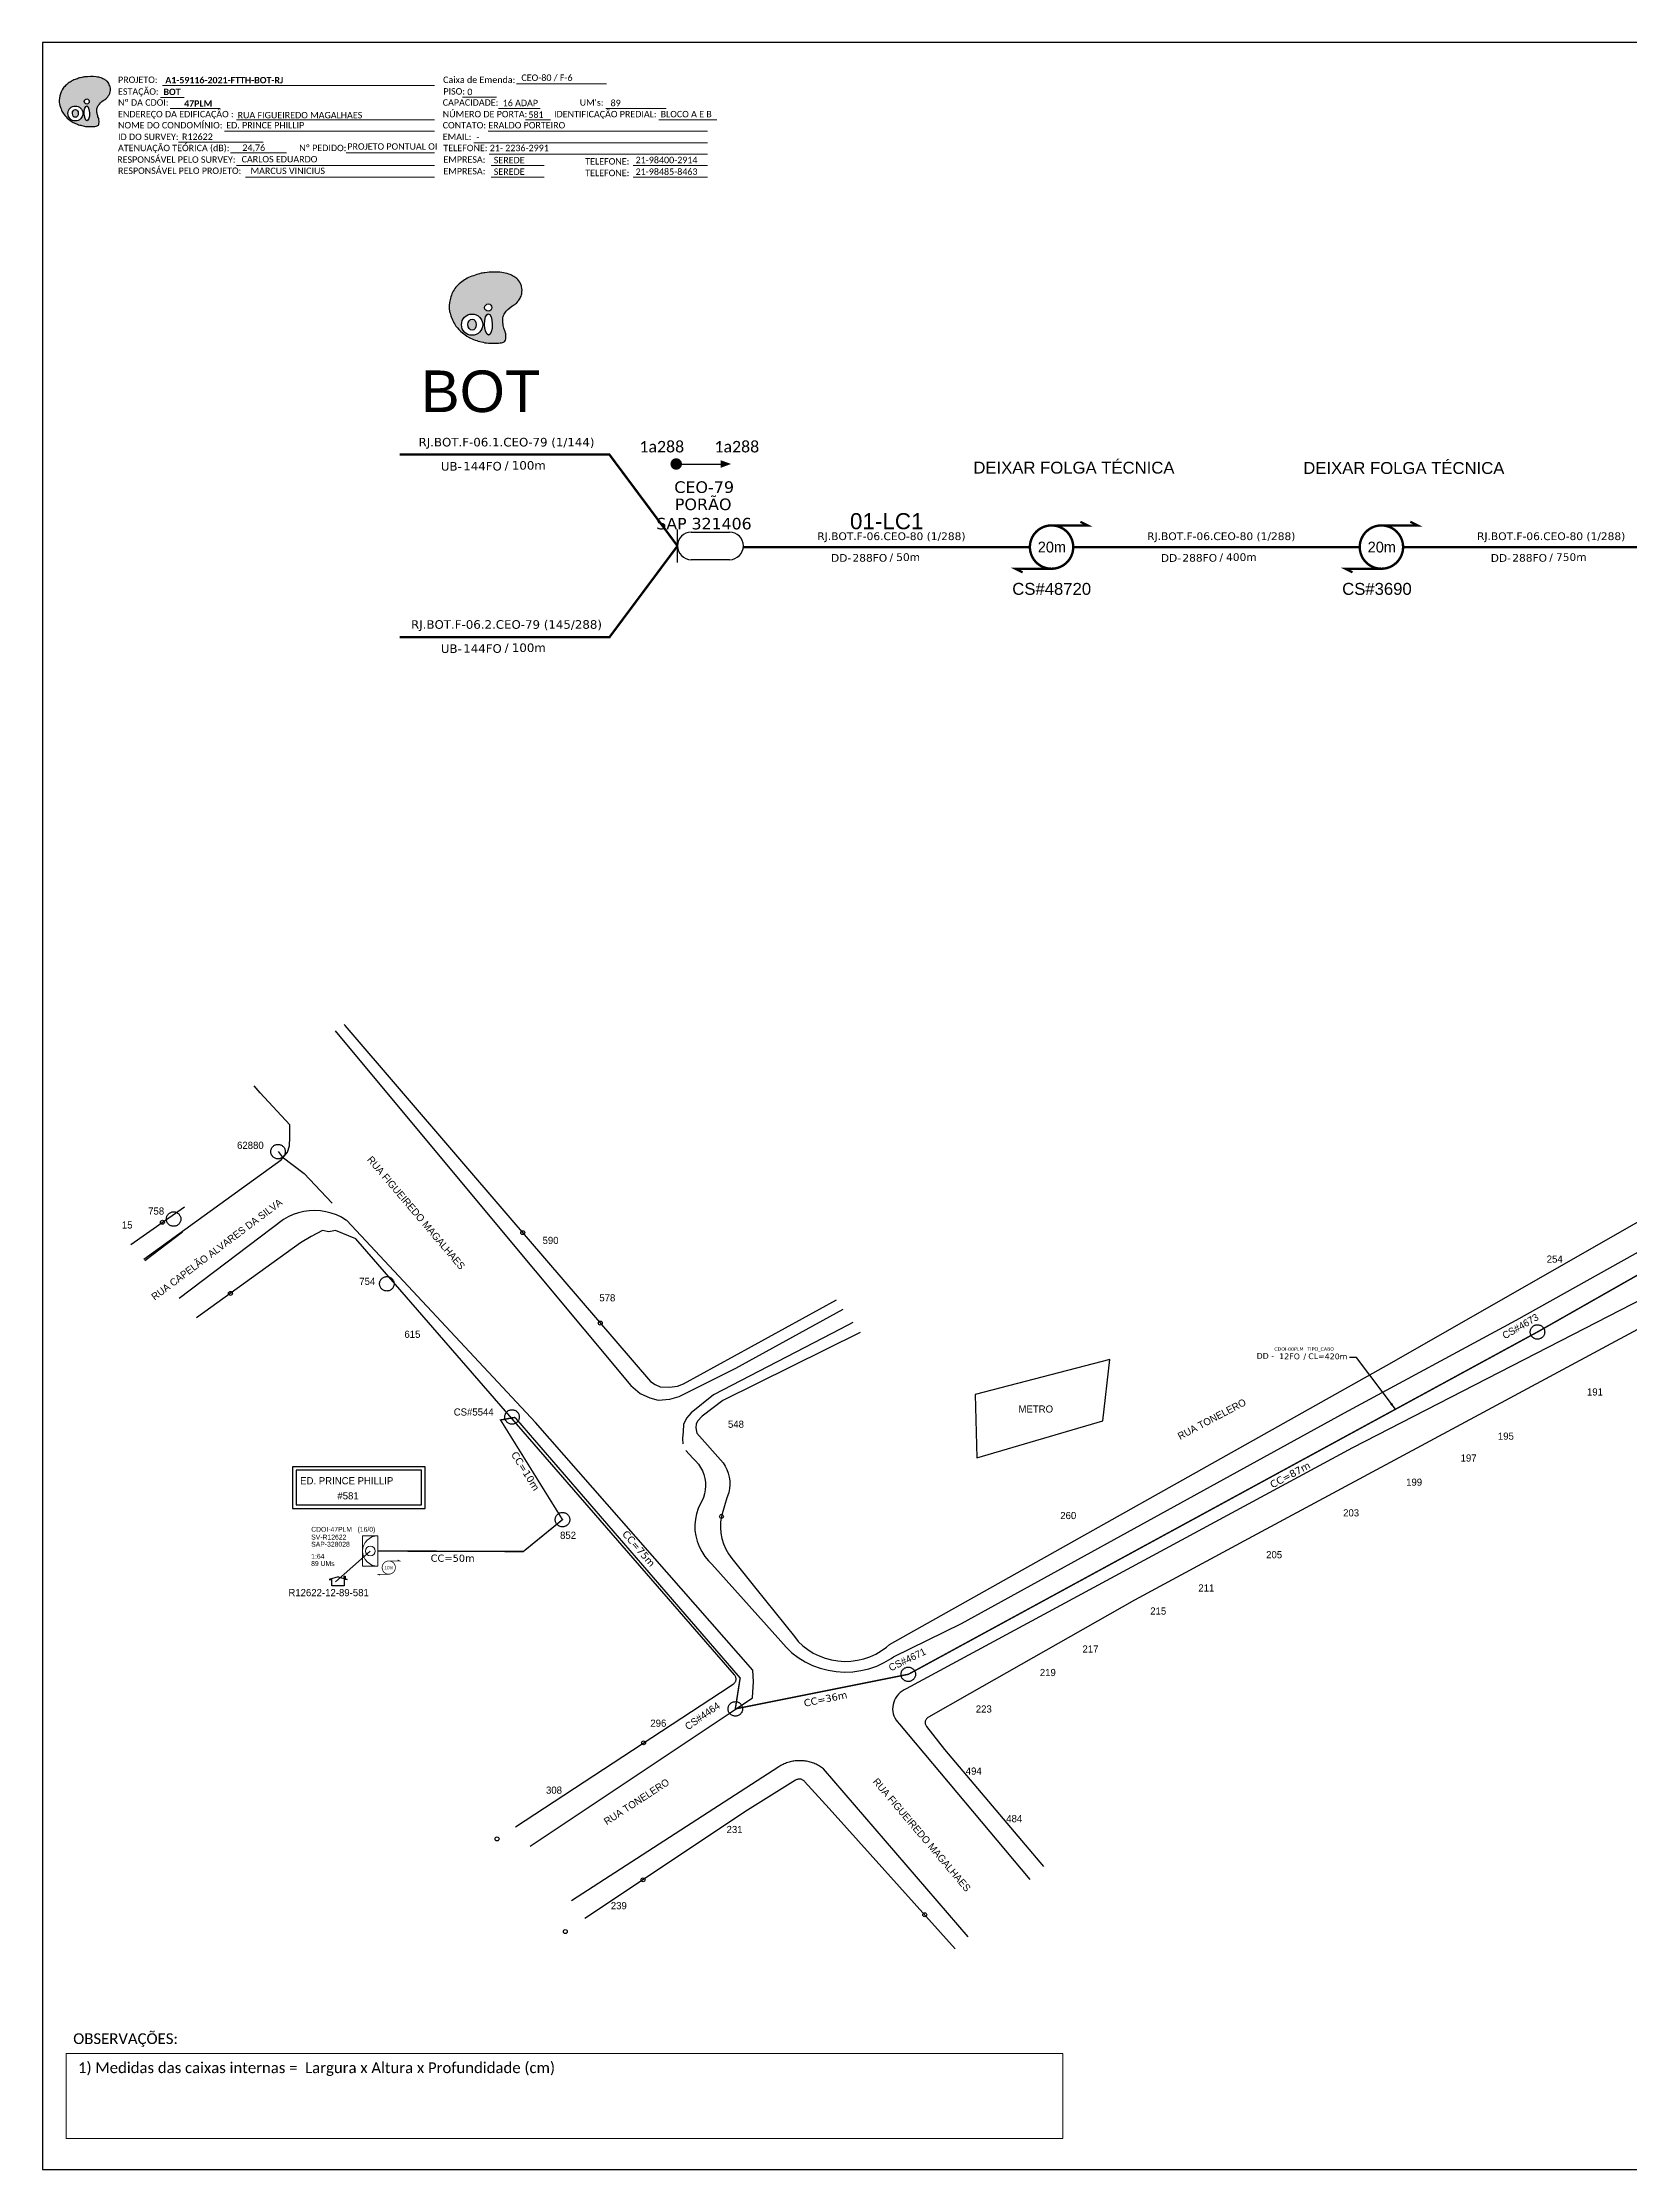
# Model space of a CAD drawing. Header units: inches. Extents: x 1396 to 4186, y -90 to 504.
# Drawn here: x 1396 to 1839, y -90 to 504 of the extents above; entities that cross this region are included whole.
import ezdxf
from ezdxf.enums import TextEntityAlignment as Align

# ---------------------------------------------------------------- set-up
doc = ezdxf.new("R2010")
doc.units = ezdxf.units.IN
doc.header["$MEASUREMENT"] = 0
doc.linetypes.add('ARILSUPP', pattern=[2.98, 1.42, -0.71, 0.14, -0.71])
doc.linetypes.add('PHANTOM2', pattern=[1.25, 0.625, -0.125, 0.125, -0.125, 0.125, -0.125])
for name, color, linetype in [('10.0-Cartográfico', 252, 'Continuous'), ('10.1-Caixas Subterrâneas', 5, 'Continuous'), ('10.2-Nº Policía', 2, 'Continuous'), ('10.3-Nome das Ruas', 252, 'Continuous'), ('10.5-Traçado Subterraneo', 40, 'Continuous'), ('20.4-CEO', 1, 'Continuous'), ('20.5-CABO AÉREO', 1, 'Continuous'), ('CD a instalar', 1, 'Continuous'), ('Folga', 1, 'Continuous'), ('label_cabos', 7, 'Continuous'), ('LC1', 3, 'Continuous'), ('Legenda', 1, 'Continuous'), ('SETA', 7, 'Continuous'), ('SURVEYS', 7, 'Continuous'), ('SURVEYS_LEGENDAS', 7, 'Continuous')]:
    doc.layers.add(name, color=color, linetype=linetype)
for name, color, linetype, lineweight in [("20.0-LEGENDA DOS CDO'S", 1, 'Continuous', 0), ('20.1-CDO_INTERIOR', 1, 'Continuous', 0), ('40.1-ETIQUETAS', 1, 'Continuous', 20)]:
    doc.layers.add(name, color=color, linetype=linetype, lineweight=lineweight)
doc.layers.add('EXTRA', color=50, linetype='Continuous', plot=False)
doc.styles.add('ARIAL', font='arial.ttf')
doc.styles.add('siredit', font='verdana.ttf')
doc.styles.add('WMF-Calibri0', font='calibri.ttf')
doc.styles.add('WMF-Calibri1', font='calibrib.ttf')
doc.dimstyles.new('CC', dxfattribs={"dimtxt": 1, "dimasz": 2, "dimexe": 0.18, "dimexo": 0.0625, "dimgap": 0.09, "dimtad": 0, "dimdec": 0, "dimrnd": 1, "dimzin": 0, "dimdsep": 46, "dimtxsty": 'siredit', "dimblk": 'NONE', "dimcen": 0, "dimse1": 1, "dimse2": 1, "dimsd1": 1, "dimsd2": 1, "dimclrt": 7, "dimadec": 0, "dimazin": 0, "dimtfac": 1, "dimtdec": 0, "dimtofl": 0, "dimtmove": 0, "dimatfit": 3, "dimfxl": 0, "dimtolj": 1, "dimtzin": 0, "dimarcsym": 0})

# ---------------------------------------------------------------- blocks, each defined once
blk = doc.blocks.new('OI')
h = blk.add_hatch(color=40)
edge = h.paths.add_edge_path()
edge.add_spline(control_points=[(4.35, -0.67), (3.92, -0.99), (3.26, -1.5), (2.81, -2.59), (2.9, -3.5), (3.06, -4.27), (3.31, -4.85), (3.37, -5.39), (3.4, -5.88), (3.2, -6.4), (2.54, -6.61), (1.65, -6.63), (0.55, -6.67), (-0.56, -6.42), (-1.61, -6.14), (-2.77, -5.61), (-3.92, -4.77), (-4.89, -3.7), (-5.34, -2.65), (-5.6, -1.94), (-5.85, -0.96), (-5.71, 0.47), (-5.1, 2.02), (-4.14, 3.02), (-3.3, 3.61), (-2.37, 4.16), (-1.36, 4.44), (-0.56, 4.7), (0.79, 4.85), (2.24, 4.97), (3.79, 4.57), (4.67, 4.21), (5.44, 3.65), (5.76, 2.99), (6.03, 2.21), (6.01, 1.46), (5.72, 0.64), (5.31, 0.08), (4.88, -0.38), (4.51, -0.55), (4.35, -0.67)], knot_values=[0, 0, 0, 0, 1.60434, 2.417191, 3.427595, 4.282808, 4.776746, 5.304182, 5.888771, 6.258406, 6.858137, 7.79129, 8.986195, 10.124242, 11.187857, 12.242908, 13.953784, 15.414161, 16.515391, 17.349188, 17.675853, 19.552021, 21.515531, 22.568638, 23.63245, 24.621084, 25.782718, 26.745347, 27.142653, 29.870543, 31.004649, 31.921532, 32.709589, 33.801391, 34.042471, 35.192333, 35.971461, 36.628871, 37.254359, 37.836911, 37.836911, 37.836911, 37.836911], degree=3, periodic=0)
h.paths.add_polyline_path([(1.13, -0.87, -1), (-0.04, -0.87, -1)], flags=16)
edge = h.paths.add_edge_path(flags=16)
edge.add_ellipse((0.56, -3.59), major_axis=(-0.02, 1.71), ratio=0.361305, start_angle=0, end_angle=360)
h.paths.add_polyline_path([(-0.36, -3.62, -1), (-3.8, -3.62, -1)], flags=16)
edge = h.paths.add_edge_path(flags=0)
edge.add_ellipse((-2.08, -3.62), major_axis=(0, 0.885), ratio=0.758294, start_angle=0, end_angle=360)
at = {"color": 40}
for centre, radius in [((-2.08, -3.62), 1.72), ((0.54, -0.87), 0.587)]:
    blk.add_circle(centre, radius, dxfattribs=at)
blk.add_ellipse((-2.08, -3.62), major_axis=(0, 0.885), ratio=0.758294, start_param=-3.141592653589792, end_param=3.141592653589792, dxfattribs=at)
blk.add_ellipse((0.56, -3.59), major_axis=(-0.02, 1.71), ratio=0.361305, dxfattribs=at)
at = {"color": 40, "start_tangent": (-0.800898, -0.598801), "end_tangent": (-0.800898, -0.598801)}
blk.add_spline([(4.35, -0.67), (3.2, -1.78), (2.9, -2.54), (2.92, -3.55), (3.12, -4.38), (3.28, -4.85), (3.37, -5.37), (3.35, -5.95), (3.2, -6.29), (2.66, -6.55), (1.73, -6.63), (0.54, -6.62), (-0.58, -6.41), (-1.6, -6.11), (-2.56, -5.67), (-3.95, -4.67), (-4.89, -3.56), (-5.37, -2.56), (-5.64, -1.78), (-5.72, -1.46), (-5.63, 0.42), (-4.84, 2.22), (-4.13, 2.99), (-3.27, 3.62), (-2.4, 4.09), (-1.3, 4.47), (-0.37, 4.72), (0.02, 4.77), (2.75, 4.8), (3.85, 4.53), (4.69, 4.16), (5.31, 3.68), (5.85, 2.73), (5.93, 2.5), (5.94, 1.35), (5.67, 0.62), (5.29, 0.08), (4.84, -0.36), (4.35, -0.67)], degree=3, dxfattribs=at)
blk = doc.blocks.new('DV')
at = {"linetype": 'Continuous'}
blk.add_circle((0, 0), 0.00000275, dxfattribs=at)
blk = doc.blocks.new('MHMZ')
at = {"linetype": 'PHANTOM2'}
blk.add_circle((0, 0), 0.0000101, dxfattribs=at)
blk = doc.blocks.new('LVLV')
for p, q in [((0, 0.0000254), (-0.0000251, 0.000018)), ((-0.0000251, 0.000018), (-0.0000173, 0.000018)), ((-0.0000172, 0), (-0.0000172, 0.0000179)), ((0.0000172, 0), (-0.0000172, 0)), ((0, 0.0000254), (0.0000251, 0.000018)), ((0.0000169, 0.0000264), (0.0000195, 0.0000264)), ((0.0000169, 0.0000205), (0.0000169, 0.0000264)), ((0.0000251, 0.000018), (0.0000172, 0.000018)), ((0.0000172, 0.000018), (0.0000172, 0)), ((0.0000195, 0.0000264), (0.0000195, 0.0000198))]:
    blk.add_line(p, q)
blk = doc.blocks.new('CDOI_CT_ESQ')
at = {"layer": '20.1-CDO_INTERIOR', "lineweight": 18}
blk.add_lwpolyline([(-2.12, -2.13), (-2.12, 2.12), (0, 2.12), (0.01, -2.13)], close=True, dxfattribs=at)
blk.add_circle((-1.06, 0), 0.68, dxfattribs=at)
blk.add_arc((0.01, 0), 2.13, 90.0276, 270.0276, dxfattribs=at)
at = {"layer": "20.0-LEGENDA DOS CDO'S", "style": 'ARIAL'}
for tag, p in [('CDO_N', (-9.3, 2.69)), ('SAP', (-9.3, 0.61)), ('SURVEY', (-9.3, 1.6)), ('1:XX', (-9.31, -1.08)), ('UMS', (-9.31, -2.09))]:
    blk.add_attdef(tag, p, '', height=0.68, rotation=359.9724, dxfattribs=at)
blk.add_attdef('FIBRAS_UTILIZADAS', text='', height=0.68, rotation=359.9724, dxfattribs=at).set_placement((-1.59, 2.69), align=Align.CENTER)
blk = doc.blocks.new('A$C07E14978')
at = {"layer": 'Folga', "color": 1, "const_width": 0.137}
for points in [[(2.23, 0.28), (0.03, 0.28), (0.47, 0.06)], [(2.23, 2.92), (4.42, 2.92), (3.98, 3.13)]]:
    blk.add_lwpolyline(points, dxfattribs=at)
at = {"layer": 'Folga', "color": 1, "const_width": 0.146}
blk.add_lwpolyline([(2.23, 2.92, 1.000012), (2.23, 0.28, 0.999978)], format="xyb", close=True, dxfattribs=at)
at = {"layer": 'Folga', "color": 1}
blk.add_text('10m', height=0.659, dxfattribs=at).set_placement((1.38, 1.27))
blk = doc.blocks.new('_None')
blk = doc.blocks.new('LEGENDA DOS CABOS')
at = {"layer": 'EXTRA', "style": 'siredit'}
for tag, p in [('ID', (4.6, 0.97)), ('XX', (9.03, 0.97))]:
    blk.add_attdef(tag, text='', height=0.48, rotation=359.69, dxfattribs=at).set_placement(p, align=Align.MIDDLE_CENTER)
at = {"layer": 'Legenda', "color": 7, "style": 'siredit'}
for tag, p in [('TIPO_CABO', (1.31, 0)), ('CABO', (4.69, -0.05)), ('/', (6.81, -0.05)), ('METROS', (10.03, -0.05))]:
    blk.add_attdef(tag, text='', height=0.8, rotation=359.69, dxfattribs=at).set_placement(p, align=Align.MIDDLE_CENTER)

msp = doc.modelspace()

# ---------------------------------------------------------------- linework, layer by layer
at = {"color": 0, "lineweight": 0}
for p, q in [((1402.64, -57.68), (1680.89, -57.68)), ((1402.64, -81.38), (1402.64, -57.68)), ((1680.89, -57.68), (1680.89, -81.38)), ((1680.89, -81.38), (1402.64, -81.38))]:
    msp.add_line(p, q, dxfattribs=at)
msp.add_lwpolyline([(1396.09, -90.07), (2234.65, -90.07), (2234.65, 503.93), (1396.09, 503.93), (1396.09, -90.07)])
at = {"color": 7, "lineweight": 0}
for points in [[(1429.04, 488.61), (1435.59, 488.61)], [(1429.56, 491.89), (1505.53, 491.89)], [(1513.33, 488.65), (1522.81, 488.65)], [(1528.37, 492.38), (1553.51, 492.38)], [(1431.71, 485.54), (1445.65, 485.54)], [(1450.28, 482.31), (1505.53, 482.31)], [(1523.38, 485.54), (1535, 485.54)], [(1530.96, 482.31), (1537.91, 482.31)], [(1553.32, 485.54), (1570.18, 485.54)], [(1568.14, 482.31), (1584.31, 482.31)], [(1434.03, 476.13), (1457.66, 476.13)], [(1446.87, 479.19), (1505.53, 479.19)], [(1516.45, 475.96), (1581.72, 475.96)], [(1520.49, 479.19), (1581.72, 479.19)], [(1448.56, 473.16), (1464.23, 473.16)], [(1450.28, 469.61), (1505.53, 469.61)], [(1480.89, 473.17), (1505.39, 473.17)], [(1481.4, 473.17), (1505.55, 473.17)], [(1520.74, 472.72), (1581.72, 472.72)], [(1521.35, 469.61), (1536.15, 469.61)], [(1560.95, 469.61), (1581.72, 469.61)], [(1452.77, 466.37), (1505.53, 466.37)], [(1521.35, 466.37), (1536.15, 466.37)], [(1560.95, 466.37), (1581.72, 466.37)]]:
    msp.add_lwpolyline(points, dxfattribs=at)
at = {"color": 0}
for points, const_width in [([(1572.19, 386.22, 1), (1573.79, 386.23, 1)], 1.6), ([(1677.78, 369.08, 1.000012), (1677.78, 356.98, 0.999978)], 0.672), ([(1769.87, 369.08, 1.000012), (1769.87, 356.98, 0.999978)], 0.672)]:
    msp.add_lwpolyline(points, format="xyb", close=True, dxfattribs=dict(at, const_width=const_width))
at = {"color": 0, "const_width": 0.63}
for points in [[(1677.78, 369.08), (1687.86, 369.08), (1685.84, 370.09)], [(1769.87, 369.08), (1779.95, 369.08), (1777.94, 370.09)], [(1677.78, 356.98), (1667.7, 356.98), (1669.71, 355.97)], [(1769.87, 356.98), (1759.79, 356.98), (1761.81, 355.97)]]:
    msp.add_lwpolyline(points, dxfattribs=at)
for points in [[(1502.91, 106.19), (1465.88, 106.19), (1465.88, 94.55), (1502.91, 94.55)], [(1501.91, 105.19), (1466.88, 105.19), (1466.88, 95.55), (1501.91, 95.55)]]:
    msp.add_lwpolyline(points, close=True)
at = {"color": 4}
msp.add_lwpolyline([(1487.57, 82.65), (1477.9, 74.07)], dxfattribs=at)
at = {"layer": '10.0-Cartográfico'}
for points in [[(1477.76, 227.97), (1520.51, 176.65)], [(1480.25, 229.74), (1480.47, 229.46), (1526.56, 175.73)], [(1445.55, 179.47), (1462.75, 191.87), (1464.49, 194.02), (1464.99, 195.82), (1465.14, 198.11), (1465.09, 201.71), (1456.85, 210.61), (1455.16, 212.52)], [(1831.26, 168.69), (1879.02, 195.95)], [(1420.72, 168.21), (1435.7, 178.79)], [(1424.34, 164.17), (1445.55, 179.47)], [(1481.02, 174.91), (1480.8, 175.07), (1479.51, 175.85), (1478.13, 176.52), (1476.68, 177.04), (1475.2, 177.42), (1473.65, 177.66), (1472.11, 177.75), (1470.55, 177.7), (1469.01, 177.48), (1467.51, 177.12), (1466.06, 176.62), (1464.68, 175.97), (1463.37, 175.19), (1434.2, 153.17)], [(1532.2, 0.2), (1588.05, 37.42), (1594.29, 41.65), (1594.61, 46.22), (1594.37, 49.38), (1533.7, 118.57), (1481.02, 174.91)], [(1520.51, 176.65), (1560.31, 128.87)], [(1526.56, 175.73), (1565.83, 129.96)], [(1585.32, 43.15), (1588.89, 45.49), (1589, 45.56), (1589.16, 45.69), (1589.29, 45.84), (1589.41, 46), (1589.5, 46.17), (1589.6, 46.33), (1589.66, 46.51), (1589.69, 46.69), (1589.71, 46.89), (1589.71, 47.07), (1589.68, 47.27), (1589.64, 47.45), (1589.58, 47.63), (1589.48, 47.79), (1589.38, 47.95), (1589.26, 48.11), (1483.53, 169.85), (1477.83, 172.18), (1476.03, 171.83), (1474.21, 172.13), (1471.11, 170.47), (1468.07, 168.72), (1439.07, 147.73)], [(1595.21, 72.16), (1605.97, 58.74), (1607.08, 57.4), (1608.35, 56.19), (1609.75, 55.1), (1611.26, 54.16), (1612.87, 53.37), (1614.56, 52.74), (1616.32, 52.27), (1618.12, 51.96), (1619.93, 51.84), (1621.77, 51.92), (1623.56, 52.14), (1625.33, 52.55), (1627.05, 53.13), (1628.68, 53.87), (1630.23, 54.76), (1631.68, 55.8), (1632.53, 56.54), (1772.75, 135.29), (1831.26, 168.69)], [(1731.46, 105.79), (1759.56, 121.24), (1807.48, 147.15), (1847.14, 169.29)], [(1890.46, 170.91), (1806.91, 125.99), (1733.88, 86.67)], [(1876.42, 170.39), (1823.17, 143.03)], [(1560.31, 128.87), (1562.93, 126.6), (1565.66, 125.47), (1567.96, 124.82), (1571.2, 125.05), (1573.8, 125.76), (1589.64, 133.72), (1619.6, 150.21)], [(1565.83, 129.96), (1567.15, 129.11), (1568.49, 128.52), (1571.08, 128.37), (1573.33, 128.67), (1575.04, 129.35), (1617.73, 152.76)], [(1622.34, 146.47), (1618.92, 144.7), (1583.39, 126.26), (1577.18, 121.27), (1575.82, 119.72), (1575.01, 118.01), (1574.95, 116.05), (1574.79, 114.08), (1574.81, 112.55)], [(1624.36, 143.71), (1586.05, 124.72), (1580.25, 120.33), (1578.97, 118.87), (1578.56, 118.09), (1578.44, 117.19), (1578.54, 116.51), (1578.72, 115.57), (1586.06, 107.32), (1586.65, 106.38), (1587.15, 105.4), (1587.54, 104.37), (1587.81, 103.31), (1587.94, 102.24), (1587.97, 101.14), (1587.87, 100.08), (1587.65, 99.01), (1587.29, 97.96), (1587.1, 97.5), (1585.82, 93.04), (1585.63, 92.3), (1585.4, 90.76), (1585.34, 89.23), (1585.44, 87.68), (1585.73, 86.14), (1586.18, 84.65), (1586.81, 83.21), (1587.58, 81.85), (1588.52, 80.56), (1595.22, 72.18)], [(1823.17, 143.03), (1761.79, 111.49), (1761.75, 111.46), (1728.06, 93.25)], [(1656.47, 126.35), (1656.91, 108.63), (1692.09, 119.05), (1694.03, 136.18), (1656.47, 126.35)], [(1575.71, 110.73), (1577.65, 108.54), (1578.46, 107.77), (1579.2, 106.91), (1579.81, 105.98), (1580.31, 105.01), (1580.72, 103.99), (1580.98, 102.94), (1581.15, 101.86), (1581.19, 100.78), (1581.11, 99.69), (1580.89, 98.62), (1580.57, 97.59), (1580.11, 96.59), (1579.77, 95.96), (1579.13, 94.52), (1578.64, 93.04), (1578.33, 91.51), (1578.19, 89.96), (1578.23, 88.41), (1578.45, 86.86), (1578.84, 85.36), (1579.39, 83.89), (1580.11, 82.49), (1580.98, 81.16), (1581.99, 79.93), (1582.94, 78.98), (1602.23, 57.45), (1603.65, 55.77), (1605.27, 54.26), (1607.05, 52.89), (1608.97, 51.7), (1611.03, 50.71), (1613.17, 49.92), (1615.4, 49.35), (1617.67, 48.98), (1619.97, 48.84), (1622.29, 48.94), (1624.57, 49.26), (1626.81, 49.79), (1628.98, 50.52), (1631.06, 51.48), (1632.99, 52.62), (1633.65, 53.06), (1652.68, 62.45), (1731.46, 105.79)], [(1728.06, 93.25), (1637.22, 44.18), (1636.6, 43.89), (1636.04, 43.52), (1635.5, 43.1), (1635.02, 42.64), (1634.59, 42.13), (1634.23, 41.58), (1633.93, 41), (1633.7, 40.4), (1633.53, 39.77), (1633.44, 39.14), (1633.41, 38.5), (1633.46, 37.85), (1633.59, 37.22), (1633.79, 36.61), (1634.05, 36.02), (1634.37, 35.44), (1634.77, 34.91), (1635.2, 34.42), (1635.34, 34.3), (1671.7, -9.05)], [(1733.88, 86.67), (1700.98, 68.95), (1654.91, 42.8), (1643.41, 36.25), (1643.27, 36.18), (1643.12, 36.07), (1642.98, 35.92), (1642.85, 35.78), (1642.73, 35.63), (1642.64, 35.45), (1642.56, 35.29), (1642.51, 35.1), (1642.49, 34.91), (1642.47, 34.72), (1642.48, 34.53), (1642.52, 34.35), (1642.56, 34.17), (1642.64, 33.99), (1642.74, 33.82), (1642.84, 33.66), (1647.9, 27.18), (1675.52, -5.48)], [(1528.1, 5.61), (1585.32, 43.15)], [(1654.52, -25.07), (1614.1, 21.81), (1613.83, 22.02), (1613.55, 22.22), (1613.26, 22.42), (1612.97, 22.6), (1612.67, 22.77), (1612.36, 22.93), (1612.05, 23.09), (1611.73, 23.23), (1611.4, 23.36), (1611.08, 23.48), (1610.74, 23.59), (1610.41, 23.69), (1610.07, 23.78), (1609.72, 23.86), (1609.38, 23.93), (1609.03, 23.98), (1608.68, 24.03), (1608.33, 24.06), (1607.97, 24.08), (1607.62, 24.09), (1607.27, 24.09), (1606.91, 24.08), (1606.56, 24.06), (1606.21, 24.02), (1605.86, 23.98), (1605.51, 23.92), (1605.16, 23.85), (1604.82, 23.77), (1604.48, 23.68), (1604.14, 23.58), (1603.81, 23.47), (1603.48, 23.35), (1603.16, 23.21), (1602.84, 23.07), (1602.53, 22.91), (1602.22, 22.75), (1601.92, 22.58), (1601.63, 22.39), (1543.78, -15.05)], [(1650.91, -28.44), (1615.68, 10.74), (1608.85, 18.3), (1608.71, 18.45), (1608.56, 18.57), (1608.38, 18.68), (1608.2, 18.76), (1608.03, 18.83), (1607.83, 18.9), (1607.64, 18.94), (1607.42, 18.95), (1607.23, 18.95), (1607.01, 18.91), (1606.82, 18.88), (1606.62, 18.82), (1606.45, 18.73), (1606.27, 18.63), (1592.87, 10.23), (1547.51, -19.98)]]:
    msp.add_lwpolyline(points, dxfattribs=at)
at = {"layer": '10.5-Traçado Subterraneo', "linetype": 'Continuous'}
for points in [[(1461.82, 194.2), (1462.98, 192.73), (1469.17, 188.07), (1475.27, 181.55), (1476.96, 179.77)], [(1424.68, 163.79), (1435.12, 171.76)]]:
    msp.add_lwpolyline(points, dxfattribs=at)
at = {"layer": '20.4-CEO', "color": 0}
for p, q in [((1577.17, 367.17), (1587.91, 367.17)), ((1587.91, 359.51), (1577.17, 359.51))]:
    msp.add_line(p, q, dxfattribs=at)
at = {"layer": '20.4-CEO', "color": 0, "const_width": 0.64}
for points in [[(1495.75, 388.92), (1554.35, 388.85), (1573.34, 363.34)], [(1495.75, 337.88), (1554.35, 337.85), (1573.34, 363.34)]]:
    msp.add_lwpolyline(points, dxfattribs=at)
at = {"layer": '20.4-CEO', "color": 0}
msp.add_lwpolyline([(1573.34, 358.73), (1573.34, 367.96)], dxfattribs=at)
for centre, start, end in [((1577.17, 363.34), 90, 270), ((1587.91, 363.34), 270, 90)]:
    msp.add_arc(centre, 3.83, start, end, dxfattribs=at)
at = {"layer": '20.5-CABO AÉREO', "color": 0, "ltscale": 8, "const_width": 0.64}
for points in [[(1591.73, 363.03), (1671.73, 363.03)], [(1683.83, 363.03), (1763.83, 363.03)], [(1775.92, 363.03), (1855.92, 363.03)]]:
    msp.add_lwpolyline(points, dxfattribs=at)
at = {"layer": 'CD a instalar', "linetype": 'ByBlock', "const_width": 0.4}
for points in [[(1637.78, 48.21), (1813.43, 143.82), (1932.73, 211.64)], [(1527.98, 119.97), (1523.95, 119.24), (1541.24, 91.41), (1541.24, 91.41), (1530.31, 82.51), (1489.7, 82.65)], [(1637.78, 48.21), (1589.49, 38.56), (1590.84, 47.19), (1527.98, 119.97)]]:
    msp.add_lwpolyline(points, dxfattribs=at)
at = {"layer": 'SETA', "color": 0}
msp.add_lwpolyline([(1572.99, 386.22), (1586.91, 386.22)], dxfattribs=at)
msp.add_solid([(1585.38, 387.29), (1588.31, 386.24), (1585.39, 385.15)], dxfattribs=at)

# ---------------------------------------------------------------- block references
at = {"color": 7, "xscale": 1.213923925196705, "yscale": 1.21392392515554, "zscale": 1.213923925163967, "rotation": 0.153289602326381}
msp.add_blockref('OI', (1407.76, 488.52), dxfattribs=at)
at = {"color": 5, "xscale": 1.728478057319669, "yscale": 1.728478031425041, "zscale": 1.728478040888739, "rotation": 0.1532885625445667}
msp.add_blockref('OI', (1519.59, 431.41), dxfattribs=at)
at = {"layer": '10.0-Cartográfico', "xscale": 200000, "yscale": 200000, "zscale": 200000}
for p in [(1429.56, 174.46), (1530.15, 171.55), (1448.55, 154.59), (1551.8, 146.31), (1585.63, 92.3), (1563.87, 29.08), (1522.97, 2.24), (1563.73, -9.18), (1542.03, -23.63), (1642.38, -18.95)]:
    msp.add_blockref('DV', p, dxfattribs=at)
at = {"layer": '10.1-Caixas Subterrâneas', "xscale": 200000, "yscale": 200000, "zscale": 200000}
for p in [(1461.82, 194.2), (1432.67, 175.35), (1492.21, 157.28), (1813.43, 143.82), (1527.15, 120.09), (1541.24, 91.41), (1637.78, 48.21), (1589.49, 38.56)]:
    msp.add_blockref('MHMZ', p, dxfattribs=at)
at = {"layer": '20.1-CDO_INTERIOR', "color": 0, "xscale": 2, "yscale": 2, "zscale": 2}
msp.add_blockref('CDOI_CT_ESQ', (1489.69, 82.65), dxfattribs=at).add_auto_attribs({'CDO_N': 'CDOI-47PLM', 'FIBRAS_UTILIZADAS': '(16/0)', 'SURVEY': 'SV-R12622', 'SAP': 'SAP-328028', '1:XX': '1:64', 'UMS': '89 UMs'})
at = {"layer": 'Folga', "xscale": 1.403492753273894, "yscale": 1.403492753273894, "zscale": 1.403492753273894}
msp.add_blockref('A$C07E14978', (1489.61, 75.78), dxfattribs=at)
at = {"layer": 'label_cabos', "color": 0, "xscale": 2, "yscale": 2, "zscale": 2}
msp.add_blockref('LEGENDA DOS CABOS', (1734.85, 137.12), dxfattribs=at).add_auto_attribs({'ID': 'CDOI-00PLM', 'CABO': '12FO', 'METROS': 'CL=420m', 'XX': 'TIPO_CABO', '/': '/', 'TIPO_CABO': 'DD -'})
at = {"layer": 'SURVEYS', "color": 0, "xscale": 100000, "yscale": 100000, "zscale": 100000}
msp.add_blockref('LVLV', (1478.59, 72.94), dxfattribs=at)

# ---------------------------------------------------------------- texts
at = {"color": 7, "lineweight": 0, "style": 'WMF-Calibri0'}
for s, height, p in [('PROJETO:', 1.793, (1417.16, 492.64)), ('Caixa de Emenda:', 1.7927, (1507.92, 492.64)), ('ESTAÇÃO:', 1.793, (1417.16, 489.36)), ('Nº DA CDOI:', 1.7927, (1417.16, 486.29)), ('CAPACIDADE:', 1.7927, (1507.81, 486.29)), ('PISO:', 1.793, (1507.99, 489.4)), ("UM's:", 1.793, (1546.05, 486.29)), ('ENDEREÇO DA EDIFICAÇÃO :', 1.7927, (1417.16, 483.05)), ('NOME DO CONDOMÍNIO:', 1.7927, (1417.16, 479.94)), ('ED. PRINCE PHILLIP', 1.7927, (1447.37, 479.94)), ('CONTATO: ERALDO PORTEIRO', 1.7927, (1507.81, 479.94)), ('NÚMERO DE PORTA:', 1.7927, (1507.81, 483.05)), ('IDENTIFICAÇÃO PREDIAL:', 1.7927, (1538.89, 483.05)), ('BLOCO A E B', 1.7927, (1568.63, 483.05)), ('ATENUAÇÃO TEÓRICA (dB):', 1.7927, (1417.16, 473.59)), ('ID DO SURVEY:', 1.7927, (1417.16, 476.7)), ('Nº PEDIDO:', 1.793, (1467.75, 473.6)), ('EMAIL:', 1.793, (1507.81, 476.7)), ('TELEFONE: 21- 2236-2991', 1.7927, (1507.99, 473.59)), ('RESPONSÁVEL PELO SURVEY:', 1.7927, (1416.92, 470.35)), ('RESPONSÁVEL PELO PROJETO:', 1.7927, (1417.16, 467.24)), ('EMPRESA:', 1.793, (1507.99, 470.35)), ('TELEFONE:', 1.793, (1547.59, 469.85)), ('EMPRESA:', 1.793, (1507.99, 467.12)), ('TELEFONE:', 1.793, (1547.59, 466.61))]:
    msp.add_text(s, height=height, dxfattribs=at).set_placement(p)
at = {"color": 7, "linetype": 'Continuous'}
for s, height, style, p in [('A1-59116-2021-FTTH-BOT-RJ', 1.7927, 'WMF-Calibri1', (1430.36, 492.54)), ('CEO-80 / F-6', 1.7927, 'WMF-Calibri0', (1529.77, 493.22)), ('BOT', 1.793, 'WMF-Calibri1', (1429.84, 489.26)), ('0', 1.79, 'WMF-Calibri0', (1514.68, 489.25)), ('RUA FIGUEIREDO MAGALHAES', 1.7927, 'WMF-Calibri0', (1450.54, 482.76)), ('581', 1.793, 'WMF-Calibri0', (1531.72, 482.9)), ('-', 1.79, 'WMF-Calibri0', (1517.16, 476.55)), ('CARLOS EDUARDO', 1.7927, 'WMF-Calibri0', (1451.67, 470.45)), ('SEREDE', 1.793, 'WMF-Calibri0', (1522.05, 470.21)), ('21-98400-2914', 1.7927, 'WMF-Calibri0', (1561.65, 470.23)), ('MARCUS VINICIUS', 1.7927, 'WMF-Calibri0', (1454.16, 467.21)), ('SEREDE', 1.793, 'WMF-Calibri0', (1522.05, 466.97)), ('21-98485-8463', 1.7927, 'WMF-Calibri0', (1561.65, 466.97))]:
    msp.add_text(s, height=height, dxfattribs=dict(at, style=style)).set_placement(p)
at = {"color": 7, "linetype": 'Continuous', "style": 'WMF-Calibri1'}
msp.add_text('47PLM', height=1.793, dxfattribs=at).set_placement((1439.54, 486), align=Align.CENTER)
at = {"color": 0, "linetype": 'Continuous', "style": 'WMF-Calibri0'}
for s, p in [('16 ADAP', (1524.55, 486.16)), ('89', (1554.67, 486.14)), ('R12622 ', (1435.02, 476.74))]:
    msp.add_text(s, height=1.793, dxfattribs=at).set_placement(p)
at = {"color": 0, "lineweight": 0, "style": 'WMF-Calibri0'}
msp.add_text('24,76', height=1.793, dxfattribs=at).set_placement((1451.87, 473.68))
at = {"color": 7, "style": 'WMF-Calibri0'}
msp.add_text('PROJETO PONTUAL OI', height=1.7927, dxfattribs=at).set_placement((1481.17, 474.01))
at = {"color": 0, "style": 'ARIAL'}
msp.add_text('BOT', height=11.612, dxfattribs=at).set_placement((1501.72, 400.73))
for s, height, p in [('DEIXAR FOLGA TÉCNICA', 3.3335, (1655.95, 383.55)), ('DEIXAR FOLGA TÉCNICA', 3.3335, (1748.05, 383.45)), ('CS#48720', 3.334, (1666.81, 349.69)), ('CS#3690', 3.334, (1758.91, 349.69))]:
    msp.add_text(s, height=height, rotation=359.98667, dxfattribs=at).set_placement(p)
at = {"color": 0}
for p in [(1673.94, 361.52), (1766.04, 361.52)]:
    msp.add_text('20m', height=3.024, dxfattribs=at).set_placement(p)
at = {"color": 0, "char_height": 3.2, "width": 236.23, "attachment_point": 5, "rotation": 359.91656}
for insert in [(1568.96, 391.05), (1589.91, 391.05)]:
    msp.add_mtext('{\\fCalibri|b0|i0|c0|p34;\\C256;1a288}', dxfattribs=dict(at, insert=insert))
at = {"color": 7, "char_height": 2, "attachment_point": 5, "style": 'siredit'}
for s, insert, rotation in [('\\A1;CC=10m', (1530.88, 104.96), 301.85216), ('\\A1;CC=87m', (1744.38, 103.91), 28.37771), ('\\A1;CC=75m', (1562.53, 83.32), 310.81856), ('\\A1;CC=50m', (1510.57, 80.62), 359.80249), ('\\A1;CC=36m', (1614.67, 41.33), 11.46177)]:
    msp.add_mtext(s, dxfattribs=dict(at, insert=insert, rotation=rotation))
at = {"lineweight": 0, "char_height": 3, "width": 277.1819, "attachment_point": 1, "style": 'WMF-Calibri0'}
for s, insert in [('OBSERVAÇÕES:', (1404.65, -52.04)), ('1) Medidas das caixas internas =  Largura x Altura x Profundidade (cm)', (1406, -60.16))]:
    msp.add_mtext(s, dxfattribs=dict(at, insert=insert))
at = {"layer": '10.0-Cartográfico'}
msp.add_text('METRO', height=2, dxfattribs=at).set_placement((1668.54, 121.31))
at = {"layer": '10.1-Caixas Subterrâneas'}
for s, p in [('62880', (1450.39, 194.95)), ('758', (1425.58, 176.6)), ('754', (1484.51, 156.97)), ('CS#5544', (1510.88, 120.48)), ('852', (1540.56, 86.04))]:
    msp.add_text(s, height=2, dxfattribs=at).set_placement(p)
for s, rotation, p in [('CS#4673', 30.1724, (1804.34, 141.75)), ('CS#4671', 25.98764, (1632.91, 49)), ('CS#4464', 35.08645, (1576.31, 32.55))]:
    msp.add_text(s, height=2, rotation=rotation, dxfattribs=at).set_placement(p)
at = {"layer": '10.2-Nº Policía', "color": 7}
for s, p in [('15', (1418.24, 172.71)), ('590', (1535.68, 168.4)), ('254', (1816.02, 163.18)), ('578', (1551.53, 152.37)), ('615', (1497.11, 142.18)), ('191', (1827.25, 126.08)), ('548', (1587.44, 117.06)), ('195', (1802.38, 113.73)), ('197', (1791.98, 107.62)), ('ED. PRINCE PHILLIP', (1468, 101.28)), ('199', (1776.77, 100.88)), ('#581', (1478.4, 97.07)), ('260', (1680.21, 91.56)), ('203', (1759.18, 92.31)), ('205', (1737.69, 80.63)), ('211', (1718.75, 71.32)), ('215', (1705.33, 64.89)), ('217', (1686.41, 54.28)), ('219', (1674.51, 47.72)), ('223', (1656.63, 37.53)), ('296', (1565.77, 33.57)), ('494', (1653.82, 20.19)), ('308', (1536.64, 14.87)), ('484', (1665.13, 6.91)), ('231', (1587.05, 3.88)), ('239', (1554.74, -17.4))]:
    msp.add_text(s, height=2, dxfattribs=at).set_placement(p)
at = {"layer": '10.3-Nome das Ruas'}
for s, rotation, p in [('RUA FIGUEIREDO MAGALHAES', 310.27747, (1486.56, 191.88)), ('RUA TONELERO', 33.14962, (1553.62, 6.03)), ('RUA FIGUEIREDO MAGALHAES', 310.27747, (1627.73, 18.16))]:
    msp.add_text(s, height=2, rotation=rotation, dxfattribs=at).set_placement(p)
for s, rotation, p in [('RUA CAPELÃO ALVARES DA SILVA', 37.05071, (1444.72, 166.87)), ('RUA TONELERO', 27.9549, (1722.52, 119.49))]:
    msp.add_text(s, height=2, rotation=rotation, dxfattribs=at).set_placement(p, align=Align.MIDDLE_CENTER)
at = {"layer": '20.4-CEO', "color": 0, "style": 'siredit'}
for s, height, p in [('CEO-79', 3.244, (1580.79, 379.77)), ('PORÃO', 3.244, (1580.52, 374.97)), ('          SAP 321406', 3.2, (1573.77, 369.57))]:
    msp.add_text(s, height=height, dxfattribs=at).set_placement(p, align=Align.MIDDLE_CENTER)
at = {"layer": '40.1-ETIQUETAS', "color": 0, "style": 'siredit'}
for s, height, p in [('RJ.BOT.F-06.1.CEO-79 (1/144)', 2.4, (1525.61, 392.33)), ('RJ.BOT.F-06.CEO-80 (1/288)', 2.16, (1633.07, 366.06)), ('RJ.BOT.F-06.CEO-80 (1/288)', 2.16, (1725.16, 366.06)), ('RJ.BOT.F-06.CEO-80 (1/288)', 2.16, (1817.26, 366.06)), ('RJ.BOT.F-06.2.CEO-79 (145/288)', 2.4, (1525.61, 341.41))]:
    msp.add_text(s, height=height, dxfattribs=at).set_placement(p, align=Align.MIDDLE_CENTER)
for s, height, p in [('UB-', 2.4, (1513.13, 385.58)), ('144FO', 2.4, (1524.3, 385.62)), ('/', 2.4, (1526.2, 385.84)), ('DD-', 2.16, (1621.84, 359.99)), ('288FO', 2.16, (1631.89, 360.02)), ('/', 2.16, (1633.55, 360.22)), ('DD-', 2.16, (1713.93, 359.98)), ('288FO', 2.16, (1723.99, 360.02)), ('/', 2.16, (1725.65, 360.22)), ('DD-', 2.16, (1806.03, 359.98)), ('288FO', 2.16, (1816.09, 360.02)), ('/', 2.16, (1817.74, 360.22)), ('UB-', 2.4, (1513.13, 334.66)), ('144FO', 2.4, (1524.3, 334.7)), ('/', 2.4, (1526.2, 334.92))]:
    msp.add_text(s, height=height, dxfattribs=at).set_placement(p, align=Align.MIDDLE_RIGHT)
for s, height, p in [('100m', 2.4, (1527.1, 385.84)), ('50m', 2.16, (1634.41, 360.22)), ('400m', 2.16, (1726.5, 360.22)), ('750m', 2.16, (1818.6, 360.22)), ('100m', 2.4, (1527.1, 334.92))]:
    msp.add_text(s, height=height, dxfattribs=at).set_placement(p, align=Align.MIDDLE_LEFT)
at = {"layer": 'LC1', "color": 0, "linetype": 'ARILSUPP', "style": 'ARIAL'}
msp.add_text('01-LC1', height=4.48, dxfattribs=at).set_placement((1631.76, 370.26), align=Align.MIDDLE_CENTER)
at = {"layer": 'SURVEYS_LEGENDAS', "color": 0}
msp.add_text('R12622-12-89-581', height=2, dxfattribs=at).set_placement((1464.72, 70.03))

# ---------------------------------------------------------------- leaders
at = {"layer": 'label_cabos'}
msp.add_leader([(1773.77, 122.23), (1762.93, 136.7), (1760.93, 136.7)], dimstyle='CC', override={"dimgap": 0.09, "dimtad": 0}, dxfattribs=at)

doc.saveas('drawing.dxf')
